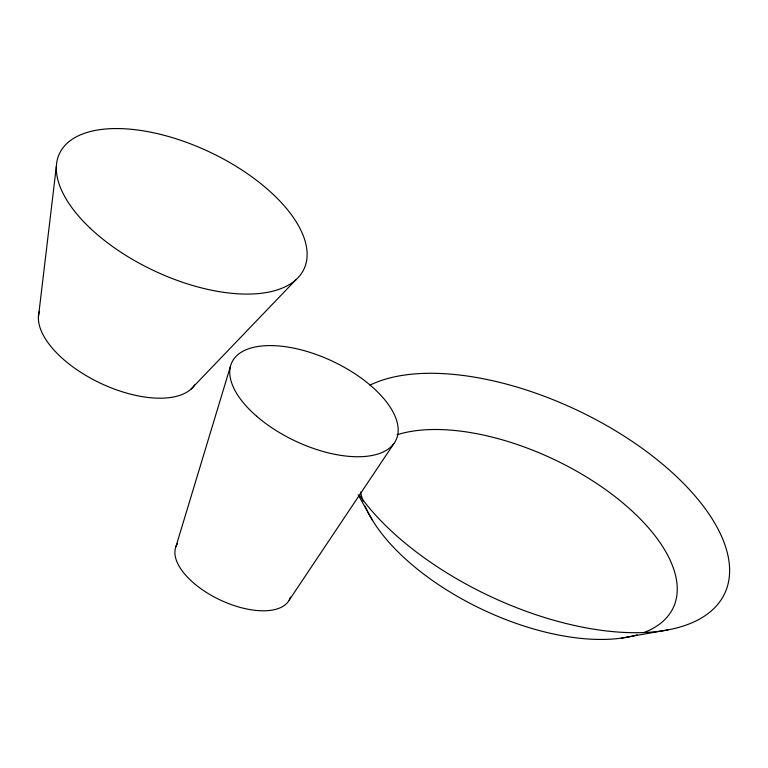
<?xml version="1.0" encoding="UTF-8"?>
<svg xmlns="http://www.w3.org/2000/svg" width="768" height="768" viewBox="0 0 768 768"><rect width="100%" height="100%" fill="white"/><g stroke="black" fill="none" stroke-linecap="round" stroke-linejoin="round"><path stroke-width="1.15" d="M38.41 317.078L56.371 166.214M175.91 546.662L230.429 366.451M289.171 600.202L393.821 443.683M190.954 389.184L296.131 279.552M621.341 638.141L667.968 629.885M358.128 494.784L372.634 520.579M290.467 597.187A62.678 30.394 25.3 0 1 220.032 599.904A62.678 30.394 25.3 0 1 177.418 543.754M194.746 384.874A86.17 41.77 25.3 0 1 100.464 383.213A86.17 41.77 25.3 0 1 39.341 311.414M369.907 385.21A211.891 102.72 25.3 0 1 667.738 468.586A211.891 102.72 25.3 0 1 652.387 631.997A211.891 102.72 25.3 0 1 359.558 495.379M397.037 434.784A171.475 83.136 25.3 0 1 618.115 499.056A171.475 83.136 25.3 0 1 644.467 632.352M637.248 634.81A171.475 83.136 25.3 0 1 482.678 609.629A171.475 83.136 25.3 0 1 365.117 506.179M363.11 501.062A171.475 83.136 25.3 0 1 360.538 492.077M256.637 416.227A90.797 44.016 25.3 0 0 396.058 439.968A90.797 44.016 25.3 0 0 289.219 347.299A90.797 44.016 25.3 0 0 256.637 416.227M90.01 228.01A135.197 65.549 25.3 0 0 301.642 273.178A135.197 65.549 25.3 0 0 153.504 132.768A135.197 65.549 25.3 0 0 90.01 228.01"/></g></svg>
